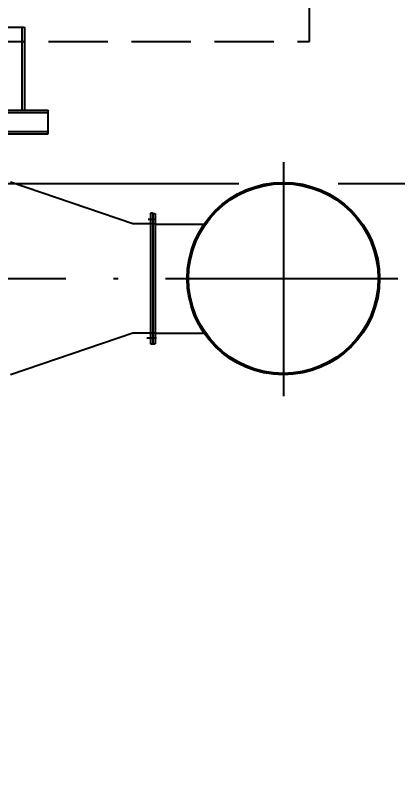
# Model space of a CAD drawing. Header units: millimetres. Extents: x 198973 to 311338, y 50799 to 196797.
# Drawn here: x 215426 to 217039, y 85610 to 88815 of the extents above; entities that cross this region are included whole.
import ezdxf

# ---------------------------------------------------------------- set-up
doc = ezdxf.new("R2010")
doc.units = ezdxf.units.MM
doc.header["$LTSCALE"] = 1000
for name, pattern in [('CENTER', [2, 1.25, -0.25, 0.25, -0.25]), ('DASH', [0.35, 0.25, -0.1]), ('DOTE', [2.42, 2, -0.2, 0.02, -0.2])]:
    doc.linetypes.add(name, pattern=pattern)
for name, color, linetype in [('DOTE', 1, 'CENTER'), ('PUB_HATCH', 8, 'Continuous'), ('STAIR', 2, 'Continuous'), ('WINDOW', 2, 'Continuous')]:
    doc.layers.add(name, color=color, linetype=linetype)
doc.styles.add('DIM_FONT', font='SIMPLEX.shx', dxfattribs={"width": 0.8})
doc.dimstyles.new('DIMN', dxfattribs={"dimtxt": 300, "dimasz": 1, "dimexe": 250, "dimexo": 300, "dimgap": 150, "dimtad": 1, "dimdec": 0, "dimzin": 0, "dimdsep": 46, "dimtxsty": 'DIM_FONT', "dimblk": '_DIMX', "dimcen": 0.09, "dimclrt": 7, "dimadec": 0, "dimazin": 0, "dimtfac": 1, "dimtdec": 0, "dimtix": 1, "dimtmove": 2, "dimatfit": 3, "dimldrblk": '_DIMX', "dimfxl": 1, "dimtolj": 1, "dimtzin": 0, "dimarcsym": 0})

# ---------------------------------------------------------------- blocks, each defined once
blk = doc.blocks.new('*D170')
at = {"layer": 'DEFPOINTS', "color": 0, "transparency": 16777216}
for p in [(220053.9, 103465.7), (218616.2, 101503.4), (208116.2, 81103.4)]:
    blk.add_point(p, dxfattribs=at)
at = {"layer": 'STAIR', "color": 0, "lineweight": -2, "transparency": 16777216}
for p, q in [((220053.9, 103463.7), (220053.9, 104644.3)), ((218616.2, 103461.7), (220053.9, 103463.7)), ((218616.2, 101803.4), (218616.2, 103461.7))]:
    blk.add_line(p, q, dxfattribs=at)
at = {"layer": 'STAIR', "color": 7, "transparency": 16777216, "insert": (219753.9, 104130), "char_height": 300, "attachment_point": 5, "rotation": 90, "style": 'DIM_FONT'}
blk.add_mtext('\\A1;10500', dxfattribs=at)
blk = doc.blocks.new('_DIMX')
blk.add_line((-150, 0), (150, 0))
at = {"const_width": 50}
blk.add_lwpolyline([(-70, -70), (70, 70)], dxfattribs=at)
blk = doc.blocks.new('*D171')
at = {"layer": 'DEFPOINTS', "color": 0, "transparency": 16777216}
for p in [(221109.6, 103729.4), (218616.2, 101503.4), (208116.2, 81103.4)]:
    blk.add_point(p, dxfattribs=at)
at = {"layer": 'STAIR', "color": 0, "lineweight": -2, "transparency": 16777216}
for p, q in [((221105.6, 101503.4), (221107.6, 103729.4)), ((221107.6, 103729.4), (222333.9, 103729.4)), ((218916.2, 101503.4), (221105.6, 101503.4))]:
    blk.add_line(p, q, dxfattribs=at)
at = {"layer": 'STAIR', "color": 7, "transparency": 16777216, "insert": (221796.7, 104029.4), "char_height": 300, "attachment_point": 5, "style": 'DIM_FONT'}
blk.add_mtext('\\A1;20400', dxfattribs=at)

msp = doc.modelspace()

# ---------------------------------------------------------------- linework, layer by layer
at = {"layer": 'DOTE', "linetype": 'DOTE'}
for p, q in [((221208, 88103.4), (204762, 88103.4)), ((213639.4, 87703.4), (217038.3, 87703.4))]:
    msp.add_line(p, q, dxfattribs=at)
at = {"layer": 'PUB_HATCH', "ltscale": 0.5}
msp.add_line((215364.2, 88763.4), (215464.2, 88763.4), dxfattribs=at)
at = {"layer": 'PUB_HATCH'}
for p, q in [((215454.2, 88763.4), (215454.2, 88413.4)), ((215464.2, 88763.4), (215464.2, 88413.4)), ((215300.2, 88413.4), (215564.2, 88413.4)), ((215300.2, 88403.4), (215564.2, 88403.4)), ((215564.2, 88313.4), (215564.2, 88413.4)), ((215300.2, 88323.4), (215564.2, 88323.4)), ((215300.2, 88313.4), (215564.2, 88313.4)), ((216556.2, 88194.9), (216556.2, 87207.5)), ((215921.7, 87933.9), (215406.2, 88109.9)), ((215995.8, 87978.7), (215995.8, 87428.7)), ((216005.8, 87978.7), (215995.8, 87978.7)), ((216005.8, 87978.7), (216005.8, 87428.7)), ((216005.8, 87978.6), (216015.8, 87978.6)), ((216015.8, 87978.6), (216015.8, 87428.7)), ((215986.7, 87953.7), (216018.4, 87953.7)), ((216015.8, 87933.9), (215921.7, 87933.9)), ((215995.8, 87928.7), (215995.8, 87478.7)), ((216015.8, 87933.4), (216218.3, 87933.4)), ((215921.7, 87473.4), (215406.2, 87297.4)), ((216015.8, 87473.4), (215921.7, 87473.4)), ((216015.8, 87473.4), (216218.3, 87473.4)), ((215980.4, 87453.7), (216021, 87453.7)), ((215995.8, 87428.7), (216005.8, 87428.7)), ((216005.8, 87428.7), (216015.8, 87428.7))]:
    msp.add_line(p, q, dxfattribs=at)
for centre, radius in [((216556.2, 87703.4), 406), ((216556.2, 87701.2), 403.7), ((216556.2, 87703.4), 400)]:
    msp.add_circle(centre, radius, dxfattribs=at)
at = {"layer": 'WINDOW', "linetype": 'DASH'}
msp.add_lwpolyline([(214516.2, 88703.4), (216666.2, 88703.4), (216666.2, 88903.4), (214916.2, 88903.4), (214916.2, 91503.4), (217866.2, 91503.4), (217866.2, 91903.4), (214916.2, 91903.4), (214916.2, 98603.4), (219366.2, 98603.4)], dxfattribs=at)

# ---------------------------------------------------------------- dimensions: what is measured, and where the dimension line sits
at = {"layer": 'STAIR'}
for offset, dtype, picture, middle in [((1437.7, 1962.3), 1, '*D170', (219753.9, 104130)), ((2493.4, 2226), 0, '*D171', (221796.7, 104029.4))]:
    dim = msp.add_ordinate_dim(feature_location=(218616.2, 101503.4), offset=offset, dtype=dtype, origin=(208116.2, 81103.4), dimstyle='DIMN', dxfattribs=at)
    dim.commit()
    dim.dimension.update_dxf_attribs({"geometry": picture, "text_midpoint": middle})

doc.saveas('drawing.dxf')
